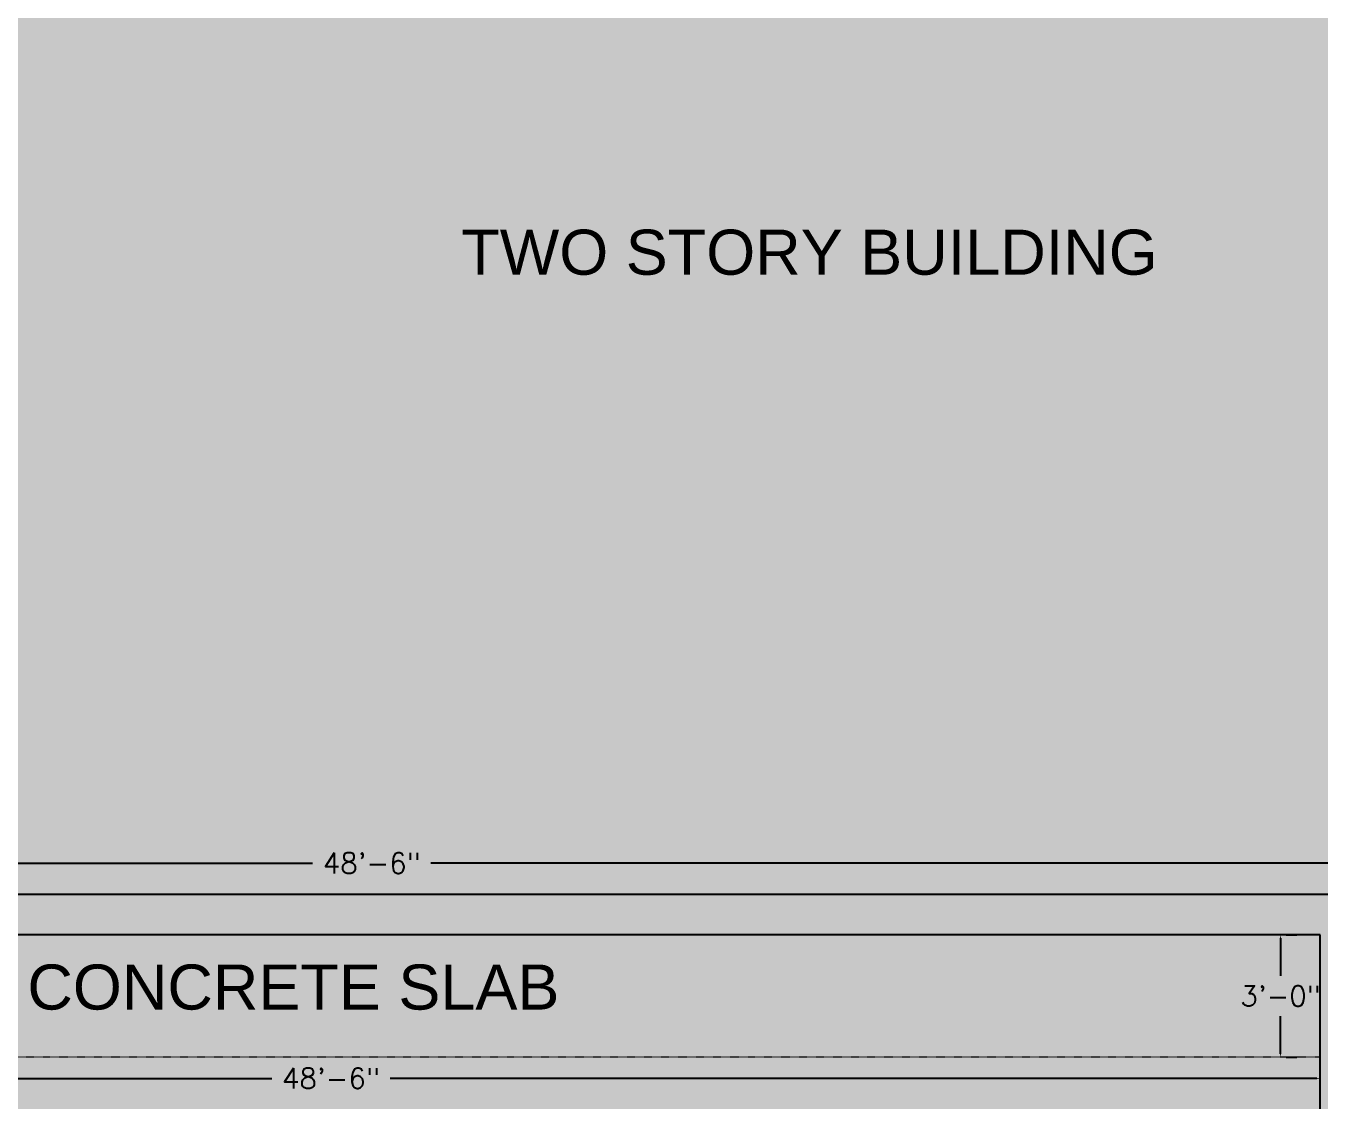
# Model space of a CAD drawing. Header units: inches. Extents: x 437 to 8681, y 26 to 3302.
# Drawn here: x 1260.5 to 1641.2, y 1318.9 to 1635.3 of the extents above; entities that cross this region are included whole.
import ezdxf

# ---------------------------------------------------------------- set-up
doc = ezdxf.new("R2010")
doc.units = ezdxf.units.IN
doc.header["$MEASUREMENT"] = 0
doc.linetypes.add('Dash', pattern=[0.6, 0.3, -0.3])
doc.layers.add('DIMENSION', color=1, linetype='Continuous')
doc.layers.add('TEXT', color=7, linetype='Continuous')
doc.layers.add('PLANTA BLANCA', color=7, linetype='Continuous', lineweight=0)
doc.layers.add('TEXTURE', color=8, linetype='Continuous', lineweight=0)
doc.styles.add('ROMANS', font='romans.shx')
doc.styles.get("Standard").update_dxf_attribs({"font": 'arial.ttf'})
doc.dimstyles.new('SMALLER DIM', dxfattribs={"dimscale": 64, "dimtxt": 0.09375, "dimasz": 0.015625, "dimexe": 0.075, "dimexo": 0.02625, "dimgap": 0.0375, "dimtad": 0, "dimtih": 1, "dimtoh": 1, "dimdec": 4, "dimzin": 3, "dimdsep": 46, "dimlunit": 4, "dimtxsty": 'ROMANS', "dimcen": 0.0375, "dimclrd": 256, "dimclre": 256, "dimclrt": 7, "dimadec": 0, "dimazin": 0, "dimtfac": 0.75, "dimtdec": 4, "dimtmove": 0, "dimatfit": 3, "dimfxl": 1, "dimfrac": 1, "dimtolj": 1, "dimtzin": 0, "dimlwd": -1, "dimlwe": -1, "dimarcsym": 1})

# ---------------------------------------------------------------- blocks, each defined once
blk = doc.blocks.new('*D29')
at = {"layer": 'DIMENSION', "transparency": 16777216}
for p, q in [((1071.23, 1390.64), (1071.23, 1393.76)), ((1653.23, 1390.64), (1653.23, 1393.76)), ((1072.23, 1388.96), (1344.83, 1388.96)), ((1652.23, 1388.96), (1379.63, 1388.96))]:
    blk.add_line(p, q, dxfattribs=at)
for points in [[(1072.23, 1389.13), (1072.23, 1388.8), (1071.23, 1388.96)], [(1652.23, 1389.13), (1652.23, 1388.8), (1653.23, 1388.96)]]:
    blk.add_solid(points, dxfattribs=at)
at = {"layer": 'DIMENSION', "color": 7, "transparency": 16777216, "insert": (1362.23, 1388.96), "char_height": 6, "attachment_point": 5, "style": 'ROMANS'}
blk.add_mtext('\\A1;48\'-6"', dxfattribs=at)
blk = doc.blocks.new('*D30')
at = {"layer": 'DIMENSION', "transparency": 16777216}
for p, q in [((1629.6, 1366.87), (1629.6, 1355.84)), ((1631.28, 1367.87), (1634.4, 1367.87)), ((1629.6, 1332.87), (1629.6, 1343.9)), ((1631.28, 1331.87), (1634.4, 1331.87))]:
    blk.add_line(p, q, dxfattribs=at)
for points in [[(1629.44, 1366.87), (1629.77, 1366.87), (1629.6, 1367.87)], [(1629.44, 1332.87), (1629.77, 1332.87), (1629.6, 1331.87)]]:
    blk.add_solid(points, dxfattribs=at)
at = {"layer": 'DIMENSION', "color": 7, "transparency": 16777216, "insert": (1629.6, 1349.87), "char_height": 6, "attachment_point": 5, "style": 'ROMANS'}
blk.add_mtext('\\A1;3\'-0"', dxfattribs=at)
blk = doc.blocks.new('*D31')
at = {"layer": 'DIMENSION', "transparency": 16777216}
for p, q in [((1059.23, 1327.32), (1059.23, 1330.44)), ((1641.23, 1327.32), (1641.23, 1330.44)), ((1060.23, 1325.64), (1332.83, 1325.64)), ((1640.23, 1325.64), (1367.63, 1325.64))]:
    blk.add_line(p, q, dxfattribs=at)
for points in [[(1060.23, 1325.81), (1060.23, 1325.48), (1059.23, 1325.64)], [(1640.23, 1325.81), (1640.23, 1325.48), (1641.23, 1325.64)]]:
    blk.add_solid(points, dxfattribs=at)
at = {"layer": 'DIMENSION', "color": 7, "transparency": 16777216, "insert": (1350.23, 1325.64), "char_height": 6, "attachment_point": 5, "style": 'ROMANS'}
blk.add_mtext('\\A1;48\'-6"', dxfattribs=at)

msp = doc.modelspace()

# ---------------------------------------------------------------- hatches: boundary and pattern name
at = {"layer": 'TEXTURE', "linetype": 'Continuous'}
h = msp.add_hatch(dxfattribs=at)
h.set_pattern_fill('AR-SAND', color=8, scale=10)
h.set_pattern_definition([(37.5, (-15110.019, -3326.685), (-0.629934, 19.268238), [0, -15.2, 0, -17, 0, -16.25]), (7.5, (-15110.02, -3326.685), (17.697767, 28.22146), [0, -8.2, 0, -13.7, 0, -5.25]), (327.5, (-15122.319, -3326.685), (31.141419, 0.05659), [0, -5, 0, -18, 0, -23.5]), (317.5, (-15122.32, -3326.685), (30.061266, 8.776756), [0, -2.5, 0, -11.8, 0, -13.5])])
h.paths.add_polyline_path([(1641.22944, 1761.86683), (1299.22944, 1761.86683), (1299.22944, 1887.59292), (1059.22944, 1887.59292), (1059.22944, 925.86683), (1363.22944, 925.86683), (1363.22944, 1307.86683), (1641.22944, 1307.86683), (1821.50336, 1307.86683), (1821.50336, 1168.15326), (1945.22944, 1168.15932), (1945.22944, 2144.12355), (1641.22944, 2144.12355)])
h.paths.add_polyline_path([(1363.22944, 1307.86683), (1399.22944, 1307.86683), (1399.22944, 925.86683), (1363.22944, 925.86683)], flags=17)
h.paths.add_polyline_path([(1593.22944, 1307.86683), (1653.22944, 1307.86683), (1653.22944, 1271.86683), (1821.50336, 1271.86683), (1821.50336, 1168.15326), (1945.22944, 1168.15932), (1945.22944, 1132.15326), (1593.22944, 1132.15326)], flags=17)

# ---------------------------------------------------------------- linework, layer by layer
at = {"layer": 'DIMENSION', "color": 0}
for p, q in [((1071.22944, 1379.86683), (1653.22944, 1379.86683)), ((1641.22944, 1367.86683), (1059.22944, 1367.86683)), ((1641.22944, 1307.86683), (1641.22944, 1367.86683))]:
    msp.add_line(p, q, dxfattribs=at)
at = {"layer": 'PLANTA BLANCA', "color": 0, "linetype": 'Dash', "ltscale": 0.5}
msp.add_lwpolyline([(1641.22944, 1331.86683), (1059.22944, 1331.86683), (1059.22944, 1367.86683), (1641.22944, 1367.86683)], close=True, dxfattribs=at)

# ---------------------------------------------------------------- texts
at = {"layer": 'TEXT', "char_height": 13.2666667, "attachment_point": 3}
for s, insert in [('\\pxqc;TWO STORY BUILDING', (1625.58065, 1575.38879)), ('\\pxqc;CONCRETE SLAB', (1473.74424, 1359.14782))]:
    msp.add_mtext_dynamic_manual_height_columns(s, width=269.1115011, gutter_width=89.70383, heights=[0], dxfattribs=dict(at, insert=insert))

# ---------------------------------------------------------------- dimensions: what is measured, and where the dimension line sits
at = {"layer": 'DIMENSION'}
for base, p1, p2, picture, middle in [((1653.22944, 1388.96264), (1071.22944, 1388.96264), (1653.22944, 1388.96264), '*D29', (1362.22944, 1388.96264)), ((1641.22944, 1325.64346), (1059.22944, 1325.64346), (1641.22944, 1325.64346), '*D31', (1350.22944, 1325.64346))]:
    dim = msp.add_linear_dim(base=base, p1=p1, p2=p2, dimstyle='SMALLER DIM', dxfattribs=at)
    dim.commit()
    dim.dimension.update_dxf_attribs({"geometry": picture, "text_midpoint": middle})
dim = msp.add_linear_dim(base=(1629.60408, 1331.86683), p1=(1629.60408, 1367.86683), p2=(1629.60408, 1331.86683), angle=90, dimstyle='SMALLER DIM', dxfattribs=at)
dim.commit()
dim.dimension.update_dxf_attribs({"geometry": '*D30', "text_midpoint": (1629.60408, 1349.86683)})

doc.saveas('drawing.dxf')
